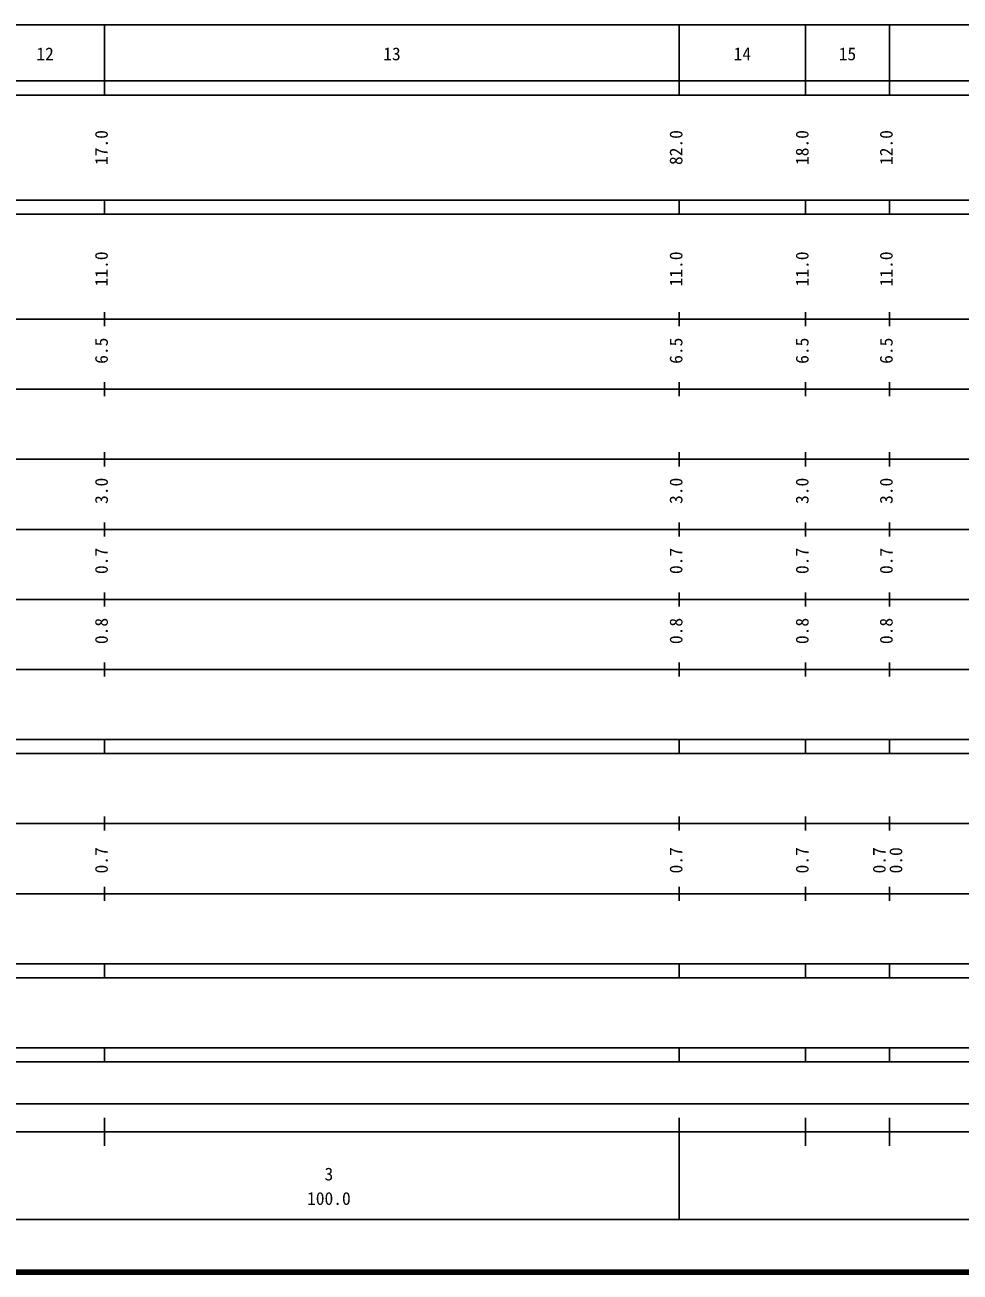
# Model space of a CAD drawing. Units: millimetres on the paper, enlarged 1000 times. Extents: x 40000 to 680000, y 20000 to 380000.
# Drawn here: x 274625 to 408070, y 20000 to 198000 of the extents above; entities that cross this region are included whole.
import ezdxf
from ezdxf.enums import TextEntityAlignment as Align

# ---------------------------------------------------------------- set-up
doc = ezdxf.new("R2010")
doc.units = ezdxf.units.MM
doc.header["$LTSCALE"] = 1000
doc.layers.add('M-TTL', color=2, linetype='Continuous', lineweight=140)
doc.layers.add('M-TTL-BAND', color=7, linetype='Continuous', lineweight=25)
doc.styles.add('ＭＳ ゴシック', font='')
doc.styles.get('ＭＳ ゴシック').set_extended_font_data('MS Gothic')

msp = doc.modelspace()

# ---------------------------------------------------------------- linework, layer by layer
at = {"layer": 'M-TTL'}
msp.add_line((40000, 20000), (680000, 20000), dxfattribs=at)
at = {"layer": 'M-TTL-BAND'}
for p, q in [((68000, 198000), (579000, 198000)), ((286000, 188000), (286000, 198000)), ((368000, 188000), (368000, 198000)), ((386000, 188000), (386000, 198000)), ((398000, 188000), (398000, 198000)), ((40000, 190000), (579000, 190000)), ((40000, 188000), (579000, 188000)), ((40000, 173000), (579000, 173000)), ((286000, 171000), (286000, 173000)), ((368000, 171000), (368000, 173000)), ((386000, 171000), (386000, 173000)), ((398000, 171000), (398000, 173000)), ((40000, 171000), (579000, 171000)), ((286000, 155000), (286000, 157000)), ((368000, 155000), (368000, 157000)), ((386000, 155000), (386000, 157000)), ((398000, 155000), (398000, 157000)), ((40000, 156000), (579000, 156000)), ((46000, 146000), (579000, 146000)), ((286000, 145000), (286000, 147000)), ((368000, 145000), (368000, 147000)), ((386000, 145000), (386000, 147000)), ((398000, 145000), (398000, 147000)), ((52000, 136000), (579000, 136000)), ((286000, 135000), (286000, 137000)), ((368000, 135000), (368000, 137000)), ((386000, 135000), (386000, 137000)), ((398000, 135000), (398000, 137000)), ((286000, 125000), (286000, 127000)), ((368000, 125000), (368000, 127000)), ((386000, 125000), (386000, 127000)), ((398000, 125000), (398000, 127000)), ((46000, 126000), (579000, 126000)), ((52000, 116000), (579000, 116000)), ((286000, 115000), (286000, 117000)), ((368000, 115000), (368000, 117000)), ((386000, 115000), (386000, 117000)), ((398000, 115000), (398000, 117000)), ((286000, 105000), (286000, 107000)), ((368000, 105000), (368000, 107000)), ((386000, 105000), (386000, 107000)), ((398000, 105000), (398000, 107000)), ((46000, 106000), (579000, 106000)), ((40000, 96000), (579000, 96000)), ((286000, 94000), (286000, 96000)), ((368000, 94000), (368000, 96000)), ((386000, 94000), (386000, 96000)), ((398000, 94000), (398000, 96000)), ((40000, 94000), (579000, 94000)), ((49000, 84000), (579000, 84000)), ((286000, 83000), (286000, 85000)), ((368000, 83000), (368000, 85000)), ((386000, 83000), (386000, 85000)), ((398000, 83000), (398000, 85000)), ((286000, 73000), (286000, 75000)), ((368000, 73000), (368000, 75000)), ((386000, 73000), (386000, 75000)), ((398000, 73000), (398000, 75000)), ((40000, 74000), (579000, 74000)), ((40000, 64000), (579000, 64000)), ((286000, 62000), (286000, 64000)), ((368000, 62000), (368000, 64000)), ((386000, 62000), (386000, 64000)), ((398000, 62000), (398000, 64000)), ((40000, 62000), (579000, 62000)), ((40000, 52000), (579000, 52000)), ((286000, 50000), (286000, 52000)), ((368000, 50000), (368000, 52000)), ((386000, 50000), (386000, 52000)), ((398000, 50000), (398000, 52000)), ((40000, 50000), (579000, 50000)), ((71000, 44000), (459000, 44000)), ((286000, 38000), (286000, 42000)), ((368000, 27500), (368000, 42000)), ((386000, 38000), (386000, 42000)), ((398000, 38000), (398000, 42000)), ((40000, 40000), (579000, 40000)), ((68000, 27500), (579000, 27500))]:
    msp.add_line(p, q, dxfattribs=at)

# ---------------------------------------------------------------- texts
at = {"layer": 'M-TTL-BAND', "style": 'ＭＳ ゴシック'}
for s, p in [('12', (277500, 192405)), ('13', (327000, 192405)), ('14', (377000, 192405)), ('15', (392000, 192405)), ('3', (318000, 32523)), ('100.0', (318000, 29033))]:
    msp.add_text(s, height=1833, dxfattribs=at).set_placement(p, align=Align.BOTTOM_CENTER)
for s, p in [('17.0', (287000, 180500)), ('82.0', (369000, 180500)), ('18.0', (387000, 180500)), ('12.0', (399000, 180500)), ('11.0', (287000, 163174)), ('11.0', (369000, 163174)), ('11.0', (387000, 163174)), ('11.0', (399000, 163174)), ('6.5', (287000, 151500)), ('6.5', (369000, 151500)), ('6.5', (387000, 151500)), ('6.5', (399000, 151500)), ('3.0', (287000, 131500)), ('3.0', (369000, 131500)), ('3.0', (387000, 131500)), ('3.0', (399000, 131500)), ('0.7', (287000, 121500)), ('0.7', (369000, 121500)), ('0.7', (387000, 121500)), ('0.7', (399000, 121500)), ('0.8', (287000, 111500)), ('0.8', (369000, 111500)), ('0.8', (387000, 111500)), ('0.8', (399000, 111500)), ('0.7', (287000, 78764)), ('0.7', (369000, 78764)), ('0.7', (387000, 78764)), ('0.7', (398000, 78764)), ('0.0', (400370, 78764))]:
    msp.add_text(s, height=1833, rotation=90, dxfattribs=at).set_placement(p, align=Align.BOTTOM_CENTER)

doc.saveas('drawing.dxf')
